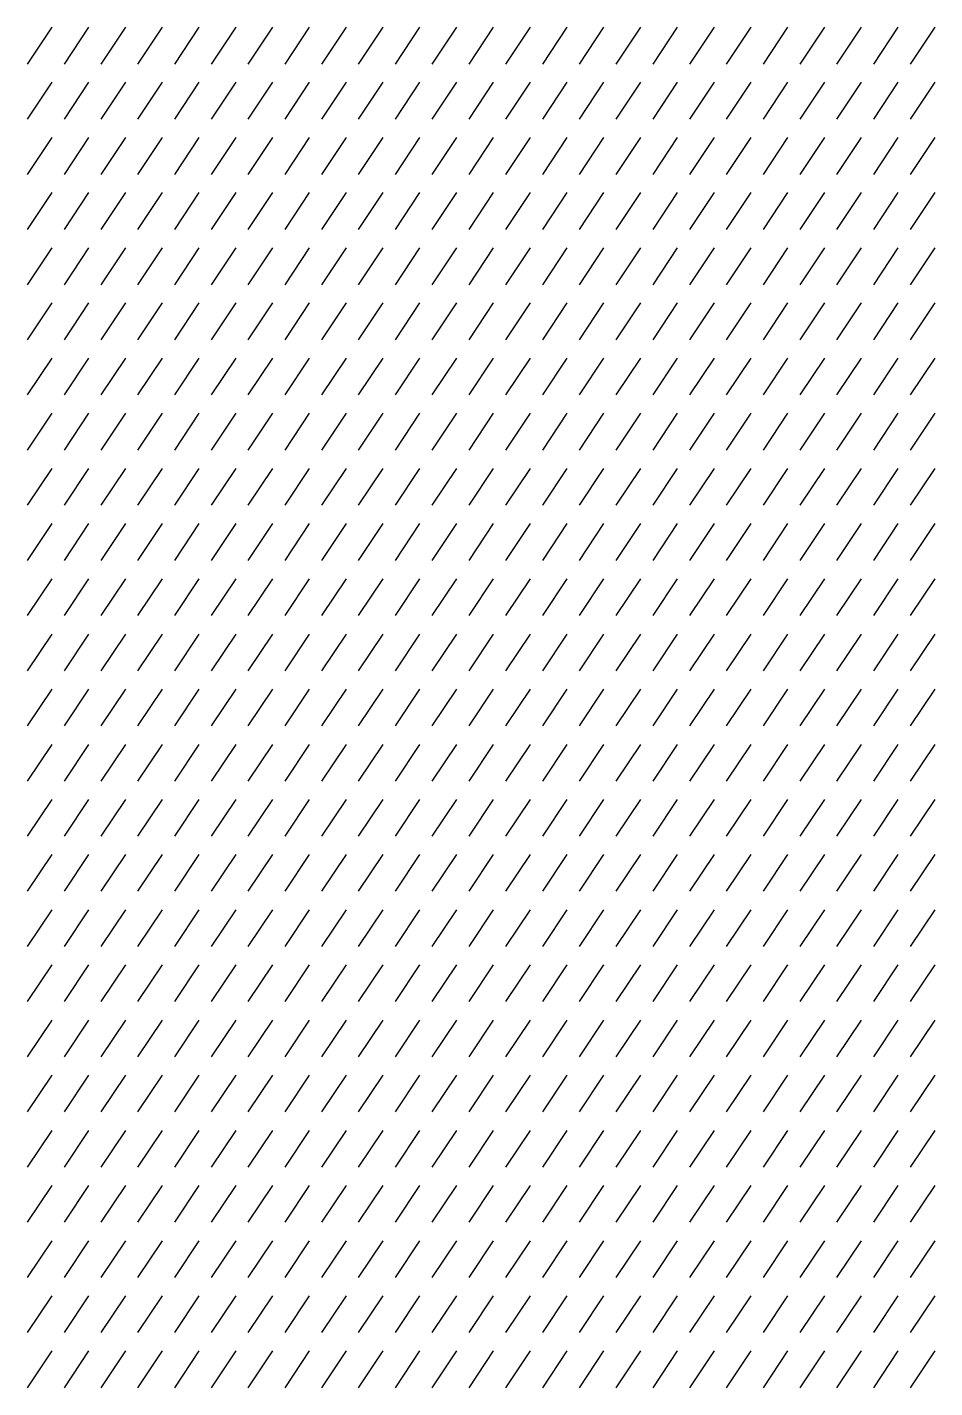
# Model space of a CAD drawing. Header units: inches. Extents: x -55 to 1004, y 12 to 2250.
# Drawn here: x 37 to 106.5, y 1503.8 to 1608 of the extents above; entities that cross this region are included whole.
import ezdxf

# ---------------------------------------------------------------- set-up
doc = ezdxf.new("R2010")
doc.units = ezdxf.units.IN
doc.header["$MEASUREMENT"] = 0

msp = doc.modelspace()

# ---------------------------------------------------------------- linework, layer by layer
for p, q in [((38.87, 1607.99), (36.99, 1605.17)), ((41.69, 1607.99), (39.81, 1605.17)), ((44.51, 1607.99), (42.63, 1605.17)), ((47.32, 1607.99), (45.45, 1605.17)), ((50.14, 1607.99), (48.26, 1605.17)), ((52.96, 1607.99), (51.08, 1605.17)), ((55.78, 1607.99), (53.9, 1605.17)), ((58.6, 1607.99), (56.72, 1605.17)), ((61.42, 1607.99), (59.54, 1605.17)), ((64.23, 1607.99), (62.35, 1605.17)), ((67.05, 1607.99), (65.17, 1605.17)), ((69.87, 1607.99), (67.99, 1605.17)), ((72.69, 1607.99), (70.81, 1605.17)), ((75.51, 1607.99), (73.63, 1605.17)), ((78.33, 1607.99), (76.45, 1605.17)), ((81.14, 1607.99), (79.26, 1605.17)), ((83.96, 1607.99), (82.08, 1605.17)), ((86.78, 1607.99), (84.9, 1605.17)), ((89.6, 1607.99), (87.72, 1605.17)), ((92.42, 1607.99), (90.54, 1605.17)), ((95.23, 1607.99), (93.36, 1605.17)), ((98.05, 1607.99), (96.17, 1605.17)), ((100.87, 1607.99), (98.99, 1605.17)), ((103.69, 1607.99), (101.81, 1605.17)), ((106.51, 1607.99), (104.63, 1605.17)), ((38.87, 1603.77), (36.99, 1600.95)), ((41.69, 1603.77), (39.81, 1600.95)), ((44.51, 1603.77), (42.63, 1600.95)), ((47.32, 1603.77), (45.45, 1600.95)), ((50.14, 1603.77), (48.26, 1600.95)), ((52.96, 1603.77), (51.08, 1600.95)), ((55.78, 1603.77), (53.9, 1600.95)), ((58.6, 1603.77), (56.72, 1600.95)), ((61.42, 1603.77), (59.54, 1600.95)), ((64.23, 1603.77), (62.35, 1600.95)), ((67.05, 1603.77), (65.17, 1600.95)), ((69.87, 1603.77), (67.99, 1600.95)), ((72.69, 1603.77), (70.81, 1600.95)), ((75.51, 1603.77), (73.63, 1600.95)), ((78.33, 1603.77), (76.45, 1600.95)), ((81.14, 1603.77), (79.26, 1600.95)), ((83.96, 1603.77), (82.08, 1600.95)), ((86.78, 1603.77), (84.9, 1600.95)), ((89.6, 1603.77), (87.72, 1600.95)), ((92.42, 1603.77), (90.54, 1600.95)), ((95.23, 1603.77), (93.36, 1600.95)), ((98.05, 1603.77), (96.17, 1600.95)), ((100.87, 1603.77), (98.99, 1600.95)), ((103.69, 1603.77), (101.81, 1600.95)), ((106.51, 1603.77), (104.63, 1600.95)), ((38.87, 1599.54), (36.99, 1596.72)), ((41.69, 1599.54), (39.81, 1596.72)), ((44.51, 1599.54), (42.63, 1596.72)), ((47.32, 1599.54), (45.45, 1596.72)), ((50.14, 1599.54), (48.26, 1596.72)), ((52.96, 1599.54), (51.08, 1596.72)), ((55.78, 1599.54), (53.9, 1596.72)), ((58.6, 1599.54), (56.72, 1596.72)), ((61.42, 1599.54), (59.54, 1596.72)), ((64.23, 1599.54), (62.35, 1596.72)), ((67.05, 1599.54), (65.17, 1596.72)), ((69.87, 1599.54), (67.99, 1596.72)), ((72.69, 1599.54), (70.81, 1596.72)), ((75.51, 1599.54), (73.63, 1596.72)), ((78.33, 1599.54), (76.45, 1596.72)), ((81.14, 1599.54), (79.26, 1596.72)), ((83.96, 1599.54), (82.08, 1596.72)), ((86.78, 1599.54), (84.9, 1596.72)), ((89.6, 1599.54), (87.72, 1596.72)), ((92.42, 1599.54), (90.54, 1596.72)), ((95.23, 1599.54), (93.36, 1596.72)), ((98.05, 1599.54), (96.17, 1596.72)), ((100.87, 1599.54), (98.99, 1596.72)), ((103.69, 1599.54), (101.81, 1596.72)), ((106.51, 1599.54), (104.63, 1596.72)), ((38.87, 1595.32), (36.99, 1592.5)), ((41.69, 1595.32), (39.81, 1592.5)), ((44.51, 1595.32), (42.63, 1592.5)), ((47.32, 1595.32), (45.45, 1592.5)), ((50.14, 1595.32), (48.26, 1592.5)), ((52.96, 1595.32), (51.08, 1592.5)), ((55.78, 1595.32), (53.9, 1592.5)), ((58.6, 1595.32), (56.72, 1592.5)), ((61.42, 1595.32), (59.54, 1592.5)), ((64.23, 1595.32), (62.35, 1592.5)), ((67.05, 1595.32), (65.17, 1592.5)), ((69.87, 1595.32), (67.99, 1592.5)), ((72.69, 1595.32), (70.81, 1592.5)), ((75.51, 1595.32), (73.63, 1592.5)), ((78.33, 1595.32), (76.45, 1592.5)), ((81.14, 1595.32), (79.26, 1592.5)), ((83.96, 1595.32), (82.08, 1592.5)), ((86.78, 1595.32), (84.9, 1592.5)), ((89.6, 1595.32), (87.72, 1592.5)), ((92.42, 1595.32), (90.54, 1592.5)), ((95.23, 1595.32), (93.36, 1592.5)), ((98.05, 1595.32), (96.17, 1592.5)), ((100.87, 1595.32), (98.99, 1592.5)), ((103.69, 1595.32), (101.81, 1592.5)), ((106.51, 1595.32), (104.63, 1592.5)), ((38.87, 1591.09), (36.99, 1588.27)), ((41.69, 1591.09), (39.81, 1588.27)), ((44.51, 1591.09), (42.63, 1588.27)), ((47.32, 1591.09), (45.45, 1588.27)), ((50.14, 1591.09), (48.26, 1588.27)), ((52.96, 1591.09), (51.08, 1588.27)), ((55.78, 1591.09), (53.9, 1588.27)), ((58.6, 1591.09), (56.72, 1588.27)), ((61.42, 1591.09), (59.54, 1588.27)), ((64.23, 1591.09), (62.35, 1588.27)), ((67.05, 1591.09), (65.17, 1588.27)), ((69.87, 1591.09), (67.99, 1588.27)), ((72.69, 1591.09), (70.81, 1588.27)), ((75.51, 1591.09), (73.63, 1588.27)), ((78.33, 1591.09), (76.45, 1588.27)), ((81.14, 1591.09), (79.26, 1588.27)), ((83.96, 1591.09), (82.08, 1588.27)), ((86.78, 1591.09), (84.9, 1588.27)), ((89.6, 1591.09), (87.72, 1588.27)), ((92.42, 1591.09), (90.54, 1588.27)), ((95.23, 1591.09), (93.36, 1588.27)), ((98.05, 1591.09), (96.17, 1588.27)), ((100.87, 1591.09), (98.99, 1588.27)), ((103.69, 1591.09), (101.81, 1588.27)), ((106.51, 1591.09), (104.63, 1588.27)), ((38.87, 1586.87), (36.99, 1584.05)), ((41.69, 1586.87), (39.81, 1584.05)), ((44.51, 1586.87), (42.63, 1584.05)), ((47.32, 1586.87), (45.45, 1584.05)), ((50.14, 1586.87), (48.26, 1584.05)), ((52.96, 1586.87), (51.08, 1584.05)), ((55.78, 1586.87), (53.9, 1584.05)), ((58.6, 1586.87), (56.72, 1584.05)), ((61.42, 1586.87), (59.54, 1584.05)), ((64.23, 1586.87), (62.35, 1584.05)), ((67.05, 1586.87), (65.17, 1584.05)), ((69.87, 1586.87), (67.99, 1584.05)), ((72.69, 1586.87), (70.81, 1584.05)), ((75.51, 1586.87), (73.63, 1584.05)), ((78.33, 1586.87), (76.45, 1584.05)), ((81.14, 1586.87), (79.26, 1584.05)), ((83.96, 1586.87), (82.08, 1584.05)), ((86.78, 1586.87), (84.9, 1584.05)), ((89.6, 1586.87), (87.72, 1584.05)), ((92.42, 1586.87), (90.54, 1584.05)), ((95.23, 1586.87), (93.36, 1584.05)), ((98.05, 1586.87), (96.17, 1584.05)), ((100.87, 1586.87), (98.99, 1584.05)), ((103.69, 1586.87), (101.81, 1584.05)), ((106.51, 1586.87), (104.63, 1584.05)), ((38.87, 1582.64), (36.99, 1579.82)), ((41.69, 1582.64), (39.81, 1579.82)), ((44.51, 1582.64), (42.63, 1579.82)), ((47.32, 1582.64), (45.45, 1579.82)), ((50.14, 1582.64), (48.26, 1579.82)), ((52.96, 1582.64), (51.08, 1579.82)), ((55.78, 1582.64), (53.9, 1579.82)), ((58.6, 1582.64), (56.72, 1579.82)), ((61.42, 1582.64), (59.54, 1579.82)), ((64.23, 1582.64), (62.35, 1579.82)), ((67.05, 1582.64), (65.17, 1579.82)), ((69.87, 1582.64), (67.99, 1579.82)), ((72.69, 1582.64), (70.81, 1579.82)), ((75.51, 1582.64), (73.63, 1579.82)), ((78.33, 1582.64), (76.45, 1579.82)), ((81.14, 1582.64), (79.26, 1579.82)), ((83.96, 1582.64), (82.08, 1579.82)), ((86.78, 1582.64), (84.9, 1579.82)), ((89.6, 1582.64), (87.72, 1579.82)), ((92.42, 1582.64), (90.54, 1579.82)), ((95.23, 1582.64), (93.36, 1579.82)), ((98.05, 1582.64), (96.17, 1579.82)), ((100.87, 1582.64), (98.99, 1579.82)), ((103.69, 1582.64), (101.81, 1579.82)), ((106.51, 1582.64), (104.63, 1579.82)), ((38.87, 1578.42), (36.99, 1575.6)), ((41.69, 1578.42), (39.81, 1575.6)), ((44.51, 1578.42), (42.63, 1575.6)), ((47.32, 1578.42), (45.45, 1575.6)), ((50.14, 1578.42), (48.26, 1575.6)), ((52.96, 1578.42), (51.08, 1575.6)), ((55.78, 1578.42), (53.9, 1575.6)), ((58.6, 1578.42), (56.72, 1575.6)), ((61.42, 1578.42), (59.54, 1575.6)), ((64.23, 1578.42), (62.35, 1575.6)), ((67.05, 1578.42), (65.17, 1575.6)), ((69.87, 1578.42), (67.99, 1575.6)), ((72.69, 1578.42), (70.81, 1575.6)), ((75.51, 1578.42), (73.63, 1575.6)), ((78.33, 1578.42), (76.45, 1575.6)), ((81.14, 1578.42), (79.26, 1575.6)), ((83.96, 1578.42), (82.08, 1575.6)), ((86.78, 1578.42), (84.9, 1575.6)), ((89.6, 1578.42), (87.72, 1575.6)), ((92.42, 1578.42), (90.54, 1575.6)), ((95.23, 1578.42), (93.36, 1575.6)), ((98.05, 1578.42), (96.17, 1575.6)), ((100.87, 1578.42), (98.99, 1575.6)), ((103.69, 1578.42), (101.81, 1575.6)), ((106.51, 1578.42), (104.63, 1575.6)), ((38.87, 1574.19), (36.99, 1571.37)), ((41.69, 1574.19), (39.81, 1571.37)), ((44.51, 1574.19), (42.63, 1571.37)), ((47.32, 1574.19), (45.45, 1571.37)), ((50.14, 1574.19), (48.26, 1571.37)), ((52.96, 1574.19), (51.08, 1571.37)), ((55.78, 1574.19), (53.9, 1571.37)), ((58.6, 1574.19), (56.72, 1571.37)), ((61.42, 1574.19), (59.54, 1571.37)), ((64.23, 1574.19), (62.35, 1571.37)), ((67.05, 1574.19), (65.17, 1571.37)), ((69.87, 1574.19), (67.99, 1571.37)), ((72.69, 1574.19), (70.81, 1571.37)), ((75.51, 1574.19), (73.63, 1571.37)), ((78.33, 1574.19), (76.45, 1571.37)), ((81.14, 1574.19), (79.26, 1571.37)), ((83.96, 1574.19), (82.08, 1571.37)), ((86.78, 1574.19), (84.9, 1571.37)), ((89.6, 1574.19), (87.72, 1571.37)), ((92.42, 1574.19), (90.54, 1571.37)), ((95.23, 1574.19), (93.36, 1571.37)), ((98.05, 1574.19), (96.17, 1571.37)), ((100.87, 1574.19), (98.99, 1571.37)), ((103.69, 1574.19), (101.81, 1571.37)), ((106.51, 1574.19), (104.63, 1571.37)), ((38.87, 1569.97), (36.99, 1567.15)), ((41.69, 1569.97), (39.81, 1567.15)), ((44.51, 1569.97), (42.63, 1567.15)), ((47.32, 1569.97), (45.45, 1567.15)), ((50.14, 1569.97), (48.26, 1567.15)), ((52.96, 1569.97), (51.08, 1567.15)), ((55.78, 1569.97), (53.9, 1567.15)), ((58.6, 1569.97), (56.72, 1567.15)), ((61.42, 1569.97), (59.54, 1567.15)), ((64.23, 1569.97), (62.35, 1567.15)), ((67.05, 1569.97), (65.17, 1567.15)), ((69.87, 1569.97), (67.99, 1567.15)), ((72.69, 1569.97), (70.81, 1567.15)), ((75.51, 1569.97), (73.63, 1567.15)), ((78.33, 1569.97), (76.45, 1567.15)), ((81.14, 1569.97), (79.26, 1567.15)), ((83.96, 1569.97), (82.08, 1567.15)), ((86.78, 1569.97), (84.9, 1567.15)), ((89.6, 1569.97), (87.72, 1567.15)), ((92.42, 1569.97), (90.54, 1567.15)), ((95.23, 1569.97), (93.36, 1567.15)), ((98.05, 1569.97), (96.17, 1567.15)), ((100.87, 1569.97), (98.99, 1567.15)), ((103.69, 1569.97), (101.81, 1567.15)), ((106.51, 1569.97), (104.63, 1567.15)), ((38.87, 1565.74), (36.99, 1562.92)), ((41.69, 1565.74), (39.81, 1562.92)), ((44.51, 1565.74), (42.63, 1562.92)), ((47.32, 1565.74), (45.45, 1562.92)), ((50.14, 1565.74), (48.26, 1562.92)), ((52.96, 1565.74), (51.08, 1562.92)), ((55.78, 1565.74), (53.9, 1562.92)), ((58.6, 1565.74), (56.72, 1562.92)), ((61.42, 1565.74), (59.54, 1562.92)), ((64.23, 1565.74), (62.35, 1562.92)), ((67.05, 1565.74), (65.17, 1562.92)), ((69.87, 1565.74), (67.99, 1562.92)), ((72.69, 1565.74), (70.81, 1562.92)), ((75.51, 1565.74), (73.63, 1562.92)), ((78.33, 1565.74), (76.45, 1562.92)), ((81.14, 1565.74), (79.26, 1562.92)), ((83.96, 1565.74), (82.08, 1562.92)), ((86.78, 1565.74), (84.9, 1562.92)), ((89.6, 1565.74), (87.72, 1562.92)), ((92.42, 1565.74), (90.54, 1562.92)), ((95.23, 1565.74), (93.36, 1562.92)), ((98.05, 1565.74), (96.17, 1562.92)), ((100.87, 1565.74), (98.99, 1562.92)), ((103.69, 1565.74), (101.81, 1562.92)), ((106.51, 1565.74), (104.63, 1562.92)), ((38.87, 1561.51), (36.99, 1558.7)), ((41.69, 1561.51), (39.81, 1558.7)), ((44.51, 1561.51), (42.63, 1558.7)), ((47.32, 1561.51), (45.45, 1558.7)), ((50.14, 1561.51), (48.26, 1558.7)), ((52.96, 1561.51), (51.08, 1558.7)), ((55.78, 1561.51), (53.9, 1558.7)), ((58.6, 1561.51), (56.72, 1558.7)), ((61.42, 1561.51), (59.54, 1558.7)), ((64.23, 1561.51), (62.35, 1558.7)), ((67.05, 1561.51), (65.17, 1558.7)), ((69.87, 1561.51), (67.99, 1558.7)), ((72.69, 1561.51), (70.81, 1558.7)), ((75.51, 1561.51), (73.63, 1558.7)), ((78.33, 1561.51), (76.45, 1558.7)), ((81.14, 1561.51), (79.26, 1558.7)), ((83.96, 1561.51), (82.08, 1558.7)), ((86.78, 1561.51), (84.9, 1558.7)), ((89.6, 1561.51), (87.72, 1558.7)), ((92.42, 1561.51), (90.54, 1558.7)), ((95.23, 1561.51), (93.36, 1558.7)), ((98.05, 1561.51), (96.17, 1558.7)), ((100.87, 1561.51), (98.99, 1558.7)), ((103.69, 1561.51), (101.81, 1558.7)), ((106.51, 1561.51), (104.63, 1558.7)), ((38.87, 1557.29), (36.99, 1554.47)), ((41.69, 1557.29), (39.81, 1554.47)), ((44.51, 1557.29), (42.63, 1554.47)), ((47.32, 1557.29), (45.45, 1554.47)), ((50.14, 1557.29), (48.26, 1554.47)), ((52.96, 1557.29), (51.08, 1554.47)), ((55.78, 1557.29), (53.9, 1554.47)), ((58.6, 1557.29), (56.72, 1554.47)), ((61.42, 1557.29), (59.54, 1554.47)), ((64.23, 1557.29), (62.35, 1554.47)), ((67.05, 1557.29), (65.17, 1554.47)), ((69.87, 1557.29), (67.99, 1554.47)), ((72.69, 1557.29), (70.81, 1554.47)), ((75.51, 1557.29), (73.63, 1554.47)), ((78.33, 1557.29), (76.45, 1554.47)), ((81.14, 1557.29), (79.26, 1554.47)), ((83.96, 1557.29), (82.08, 1554.47)), ((86.78, 1557.29), (84.9, 1554.47)), ((89.6, 1557.29), (87.72, 1554.47)), ((92.42, 1557.29), (90.54, 1554.47)), ((95.23, 1557.29), (93.36, 1554.47)), ((98.05, 1557.29), (96.17, 1554.47)), ((100.87, 1557.29), (98.99, 1554.47)), ((103.69, 1557.29), (101.81, 1554.47)), ((106.51, 1557.29), (104.63, 1554.47)), ((38.87, 1553.06), (36.99, 1550.25)), ((41.69, 1553.06), (39.81, 1550.25)), ((44.51, 1553.06), (42.63, 1550.25)), ((47.32, 1553.06), (45.45, 1550.25)), ((50.14, 1553.06), (48.26, 1550.25)), ((52.96, 1553.06), (51.08, 1550.25)), ((55.78, 1553.06), (53.9, 1550.25)), ((58.6, 1553.06), (56.72, 1550.25)), ((61.42, 1553.06), (59.54, 1550.25)), ((64.23, 1553.06), (62.35, 1550.25)), ((67.05, 1553.06), (65.17, 1550.25)), ((69.87, 1553.06), (67.99, 1550.25)), ((72.69, 1553.06), (70.81, 1550.25)), ((75.51, 1553.06), (73.63, 1550.25)), ((78.33, 1553.06), (76.45, 1550.25)), ((81.14, 1553.06), (79.26, 1550.25)), ((83.96, 1553.06), (82.08, 1550.25)), ((86.78, 1553.06), (84.9, 1550.25)), ((89.6, 1553.06), (87.72, 1550.25)), ((92.42, 1553.06), (90.54, 1550.25)), ((95.23, 1553.06), (93.36, 1550.25)), ((98.05, 1553.06), (96.17, 1550.25)), ((100.87, 1553.06), (98.99, 1550.25)), ((103.69, 1553.06), (101.81, 1550.25)), ((106.51, 1553.06), (104.63, 1550.25)), ((38.87, 1548.84), (36.99, 1546.02)), ((41.69, 1548.84), (39.81, 1546.02)), ((44.51, 1548.84), (42.63, 1546.02)), ((47.32, 1548.84), (45.45, 1546.02)), ((50.14, 1548.84), (48.26, 1546.02)), ((52.96, 1548.84), (51.08, 1546.02)), ((55.78, 1548.84), (53.9, 1546.02)), ((58.6, 1548.84), (56.72, 1546.02)), ((61.42, 1548.84), (59.54, 1546.02)), ((64.23, 1548.84), (62.35, 1546.02)), ((67.05, 1548.84), (65.17, 1546.02)), ((69.87, 1548.84), (67.99, 1546.02)), ((72.69, 1548.84), (70.81, 1546.02)), ((75.51, 1548.84), (73.63, 1546.02)), ((78.33, 1548.84), (76.45, 1546.02)), ((81.14, 1548.84), (79.26, 1546.02)), ((83.96, 1548.84), (82.08, 1546.02)), ((86.78, 1548.84), (84.9, 1546.02)), ((89.6, 1548.84), (87.72, 1546.02)), ((92.42, 1548.84), (90.54, 1546.02)), ((95.23, 1548.84), (93.36, 1546.02)), ((98.05, 1548.84), (96.17, 1546.02)), ((100.87, 1548.84), (98.99, 1546.02)), ((103.69, 1548.84), (101.81, 1546.02)), ((106.51, 1548.84), (104.63, 1546.02)), ((38.87, 1544.61), (36.99, 1541.8)), ((41.69, 1544.61), (39.81, 1541.8)), ((44.51, 1544.61), (42.63, 1541.8)), ((47.32, 1544.61), (45.45, 1541.8)), ((50.14, 1544.61), (48.26, 1541.8)), ((52.96, 1544.61), (51.08, 1541.8)), ((55.78, 1544.61), (53.9, 1541.8)), ((58.6, 1544.61), (56.72, 1541.8)), ((61.42, 1544.61), (59.54, 1541.8)), ((64.23, 1544.61), (62.35, 1541.8)), ((67.05, 1544.61), (65.17, 1541.8)), ((69.87, 1544.61), (67.99, 1541.8)), ((72.69, 1544.61), (70.81, 1541.8)), ((75.51, 1544.61), (73.63, 1541.8)), ((78.33, 1544.61), (76.45, 1541.8)), ((81.14, 1544.61), (79.26, 1541.8)), ((83.96, 1544.61), (82.08, 1541.8)), ((86.78, 1544.61), (84.9, 1541.8)), ((89.6, 1544.61), (87.72, 1541.8)), ((92.42, 1544.61), (90.54, 1541.8)), ((95.23, 1544.61), (93.36, 1541.8)), ((98.05, 1544.61), (96.17, 1541.8)), ((100.87, 1544.61), (98.99, 1541.8)), ((103.69, 1544.61), (101.81, 1541.8)), ((106.51, 1544.61), (104.63, 1541.8)), ((38.87, 1540.39), (36.99, 1537.57)), ((41.69, 1540.39), (39.81, 1537.57)), ((44.51, 1540.39), (42.63, 1537.57)), ((47.32, 1540.39), (45.45, 1537.57)), ((50.14, 1540.39), (48.26, 1537.57)), ((52.96, 1540.39), (51.08, 1537.57)), ((55.78, 1540.39), (53.9, 1537.57)), ((58.6, 1540.39), (56.72, 1537.57)), ((61.42, 1540.39), (59.54, 1537.57)), ((64.23, 1540.39), (62.35, 1537.57)), ((67.05, 1540.39), (65.17, 1537.57)), ((69.87, 1540.39), (67.99, 1537.57)), ((72.69, 1540.39), (70.81, 1537.57)), ((75.51, 1540.39), (73.63, 1537.57)), ((78.33, 1540.39), (76.45, 1537.57)), ((81.14, 1540.39), (79.26, 1537.57)), ((83.96, 1540.39), (82.08, 1537.57)), ((86.78, 1540.39), (84.9, 1537.57)), ((89.6, 1540.39), (87.72, 1537.57)), ((92.42, 1540.39), (90.54, 1537.57)), ((95.23, 1540.39), (93.36, 1537.57)), ((98.05, 1540.39), (96.17, 1537.57)), ((100.87, 1540.39), (98.99, 1537.57)), ((103.69, 1540.39), (101.81, 1537.57)), ((106.51, 1540.39), (104.63, 1537.57)), ((38.87, 1536.16), (36.99, 1533.35)), ((41.69, 1536.16), (39.81, 1533.35)), ((44.51, 1536.16), (42.63, 1533.35)), ((47.32, 1536.16), (45.45, 1533.35)), ((50.14, 1536.16), (48.26, 1533.35)), ((52.96, 1536.16), (51.08, 1533.35)), ((55.78, 1536.16), (53.9, 1533.35)), ((58.6, 1536.16), (56.72, 1533.35)), ((61.42, 1536.16), (59.54, 1533.35)), ((64.23, 1536.16), (62.35, 1533.35)), ((67.05, 1536.16), (65.17, 1533.35)), ((69.87, 1536.16), (67.99, 1533.35)), ((72.69, 1536.16), (70.81, 1533.35)), ((75.51, 1536.16), (73.63, 1533.35)), ((78.33, 1536.16), (76.45, 1533.35)), ((81.14, 1536.16), (79.26, 1533.35)), ((83.96, 1536.16), (82.08, 1533.35)), ((86.78, 1536.16), (84.9, 1533.35)), ((89.6, 1536.16), (87.72, 1533.35)), ((92.42, 1536.16), (90.54, 1533.35)), ((95.23, 1536.16), (93.36, 1533.35)), ((98.05, 1536.16), (96.17, 1533.35)), ((100.87, 1536.16), (98.99, 1533.35)), ((103.69, 1536.16), (101.81, 1533.35)), ((106.51, 1536.16), (104.63, 1533.35)), ((38.87, 1531.94), (36.99, 1529.12)), ((41.69, 1531.94), (39.81, 1529.12)), ((44.51, 1531.94), (42.63, 1529.12)), ((47.32, 1531.94), (45.45, 1529.12)), ((50.14, 1531.94), (48.26, 1529.12)), ((52.96, 1531.94), (51.08, 1529.12)), ((55.78, 1531.94), (53.9, 1529.12)), ((58.6, 1531.94), (56.72, 1529.12)), ((61.42, 1531.94), (59.54, 1529.12)), ((64.23, 1531.94), (62.35, 1529.12)), ((67.05, 1531.94), (65.17, 1529.12)), ((69.87, 1531.94), (67.99, 1529.12)), ((72.69, 1531.94), (70.81, 1529.12)), ((75.51, 1531.94), (73.63, 1529.12)), ((78.33, 1531.94), (76.45, 1529.12)), ((81.14, 1531.94), (79.26, 1529.12)), ((83.96, 1531.94), (82.08, 1529.12)), ((86.78, 1531.94), (84.9, 1529.12)), ((89.6, 1531.94), (87.72, 1529.12)), ((92.42, 1531.94), (90.54, 1529.12)), ((95.23, 1531.94), (93.36, 1529.12)), ((98.05, 1531.94), (96.17, 1529.12)), ((100.87, 1531.94), (98.99, 1529.12)), ((103.69, 1531.94), (101.81, 1529.12)), ((106.51, 1531.94), (104.63, 1529.12)), ((38.87, 1527.71), (36.99, 1524.9)), ((41.69, 1527.71), (39.81, 1524.9)), ((44.51, 1527.71), (42.63, 1524.9)), ((47.32, 1527.71), (45.45, 1524.9)), ((50.14, 1527.71), (48.26, 1524.9)), ((52.96, 1527.71), (51.08, 1524.9)), ((55.78, 1527.71), (53.9, 1524.9)), ((58.6, 1527.71), (56.72, 1524.9)), ((61.42, 1527.71), (59.54, 1524.9)), ((64.23, 1527.71), (62.35, 1524.9)), ((67.05, 1527.71), (65.17, 1524.9)), ((69.87, 1527.71), (67.99, 1524.9)), ((72.69, 1527.71), (70.81, 1524.9)), ((75.51, 1527.71), (73.63, 1524.9)), ((78.33, 1527.71), (76.45, 1524.9)), ((81.14, 1527.71), (79.26, 1524.9)), ((83.96, 1527.71), (82.08, 1524.9)), ((86.78, 1527.71), (84.9, 1524.9)), ((89.6, 1527.71), (87.72, 1524.9)), ((92.42, 1527.71), (90.54, 1524.9)), ((95.23, 1527.71), (93.36, 1524.9)), ((98.05, 1527.71), (96.17, 1524.9)), ((100.87, 1527.71), (98.99, 1524.9)), ((103.69, 1527.71), (101.81, 1524.9)), ((106.51, 1527.71), (104.63, 1524.9)), ((38.87, 1523.49), (36.99, 1520.67)), ((41.69, 1523.49), (39.81, 1520.67)), ((44.51, 1523.49), (42.63, 1520.67)), ((47.32, 1523.49), (45.45, 1520.67)), ((50.14, 1523.49), (48.26, 1520.67)), ((52.96, 1523.49), (51.08, 1520.67)), ((55.78, 1523.49), (53.9, 1520.67)), ((58.6, 1523.49), (56.72, 1520.67)), ((61.42, 1523.49), (59.54, 1520.67)), ((64.23, 1523.49), (62.35, 1520.67)), ((67.05, 1523.49), (65.17, 1520.67)), ((69.87, 1523.49), (67.99, 1520.67)), ((72.69, 1523.49), (70.81, 1520.67)), ((75.51, 1523.49), (73.63, 1520.67)), ((78.33, 1523.49), (76.45, 1520.67)), ((81.14, 1523.49), (79.26, 1520.67)), ((83.96, 1523.49), (82.08, 1520.67)), ((86.78, 1523.49), (84.9, 1520.67)), ((89.6, 1523.49), (87.72, 1520.67)), ((92.42, 1523.49), (90.54, 1520.67)), ((95.23, 1523.49), (93.36, 1520.67)), ((98.05, 1523.49), (96.17, 1520.67)), ((100.87, 1523.49), (98.99, 1520.67)), ((103.69, 1523.49), (101.81, 1520.67)), ((106.51, 1523.49), (104.63, 1520.67)), ((38.87, 1519.26), (36.99, 1516.45)), ((41.69, 1519.26), (39.81, 1516.45)), ((44.51, 1519.26), (42.63, 1516.45)), ((47.32, 1519.26), (45.45, 1516.45)), ((50.14, 1519.26), (48.26, 1516.45)), ((52.96, 1519.26), (51.08, 1516.45)), ((55.78, 1519.26), (53.9, 1516.45)), ((58.6, 1519.26), (56.72, 1516.45)), ((61.42, 1519.26), (59.54, 1516.45)), ((64.23, 1519.26), (62.35, 1516.45)), ((67.05, 1519.26), (65.17, 1516.45)), ((69.87, 1519.26), (67.99, 1516.45)), ((72.69, 1519.26), (70.81, 1516.45)), ((75.51, 1519.26), (73.63, 1516.45)), ((78.33, 1519.26), (76.45, 1516.45)), ((81.14, 1519.26), (79.26, 1516.45)), ((83.96, 1519.26), (82.08, 1516.45)), ((86.78, 1519.26), (84.9, 1516.45)), ((89.6, 1519.26), (87.72, 1516.45)), ((92.42, 1519.26), (90.54, 1516.45)), ((95.23, 1519.26), (93.36, 1516.45)), ((98.05, 1519.26), (96.17, 1516.45)), ((100.87, 1519.26), (98.99, 1516.45)), ((103.69, 1519.26), (101.81, 1516.45)), ((106.51, 1519.26), (104.63, 1516.45)), ((38.87, 1515.04), (36.99, 1512.22)), ((41.69, 1515.04), (39.81, 1512.22)), ((44.51, 1515.04), (42.63, 1512.22)), ((47.32, 1515.04), (45.45, 1512.22)), ((50.14, 1515.04), (48.26, 1512.22)), ((52.96, 1515.04), (51.08, 1512.22)), ((55.78, 1515.04), (53.9, 1512.22)), ((58.6, 1515.04), (56.72, 1512.22)), ((61.42, 1515.04), (59.54, 1512.22)), ((64.23, 1515.04), (62.35, 1512.22)), ((67.05, 1515.04), (65.17, 1512.22)), ((69.87, 1515.04), (67.99, 1512.22)), ((72.69, 1515.04), (70.81, 1512.22)), ((75.51, 1515.04), (73.63, 1512.22)), ((78.33, 1515.04), (76.45, 1512.22)), ((81.14, 1515.04), (79.26, 1512.22)), ((83.96, 1515.04), (82.08, 1512.22)), ((86.78, 1515.04), (84.9, 1512.22)), ((89.6, 1515.04), (87.72, 1512.22)), ((92.42, 1515.04), (90.54, 1512.22)), ((95.23, 1515.04), (93.36, 1512.22)), ((98.05, 1515.04), (96.17, 1512.22)), ((100.87, 1515.04), (98.99, 1512.22)), ((103.69, 1515.04), (101.81, 1512.22)), ((106.51, 1515.04), (104.63, 1512.22)), ((38.87, 1510.81), (36.99, 1508)), ((41.69, 1510.81), (39.81, 1508)), ((44.51, 1510.81), (42.63, 1508)), ((47.32, 1510.81), (45.45, 1508)), ((50.14, 1510.81), (48.26, 1508)), ((52.96, 1510.81), (51.08, 1508)), ((55.78, 1510.81), (53.9, 1508)), ((58.6, 1510.81), (56.72, 1508)), ((61.42, 1510.81), (59.54, 1508)), ((64.23, 1510.81), (62.35, 1508)), ((67.05, 1510.81), (65.17, 1508)), ((69.87, 1510.81), (67.99, 1508)), ((72.69, 1510.81), (70.81, 1508)), ((75.51, 1510.81), (73.63, 1508)), ((78.33, 1510.81), (76.45, 1508)), ((81.14, 1510.81), (79.26, 1508)), ((83.96, 1510.81), (82.08, 1508)), ((86.78, 1510.81), (84.9, 1508)), ((89.6, 1510.81), (87.72, 1508)), ((92.42, 1510.81), (90.54, 1508)), ((95.23, 1510.81), (93.36, 1508)), ((98.05, 1510.81), (96.17, 1508)), ((100.87, 1510.81), (98.99, 1508)), ((103.69, 1510.81), (101.81, 1508)), ((106.51, 1510.81), (104.63, 1508)), ((38.87, 1506.59), (36.99, 1503.77)), ((41.69, 1506.59), (39.81, 1503.77)), ((44.51, 1506.59), (42.63, 1503.77)), ((47.32, 1506.59), (45.45, 1503.77)), ((50.14, 1506.59), (48.26, 1503.77)), ((52.96, 1506.59), (51.08, 1503.77)), ((55.78, 1506.59), (53.9, 1503.77)), ((58.6, 1506.59), (56.72, 1503.77)), ((61.42, 1506.59), (59.54, 1503.77)), ((64.23, 1506.59), (62.35, 1503.77)), ((67.05, 1506.59), (65.17, 1503.77)), ((69.87, 1506.59), (67.99, 1503.77)), ((72.69, 1506.59), (70.81, 1503.77)), ((75.51, 1506.59), (73.63, 1503.77)), ((78.33, 1506.59), (76.45, 1503.77)), ((81.14, 1506.59), (79.26, 1503.77)), ((83.96, 1506.59), (82.08, 1503.77)), ((86.78, 1506.59), (84.9, 1503.77)), ((89.6, 1506.59), (87.72, 1503.77)), ((92.42, 1506.59), (90.54, 1503.77)), ((95.23, 1506.59), (93.36, 1503.77)), ((98.05, 1506.59), (96.17, 1503.77)), ((100.87, 1506.59), (98.99, 1503.77)), ((103.69, 1506.59), (101.81, 1503.77)), ((106.51, 1506.59), (104.63, 1503.77))]:
    msp.add_line(p, q)

doc.saveas('drawing.dxf')
